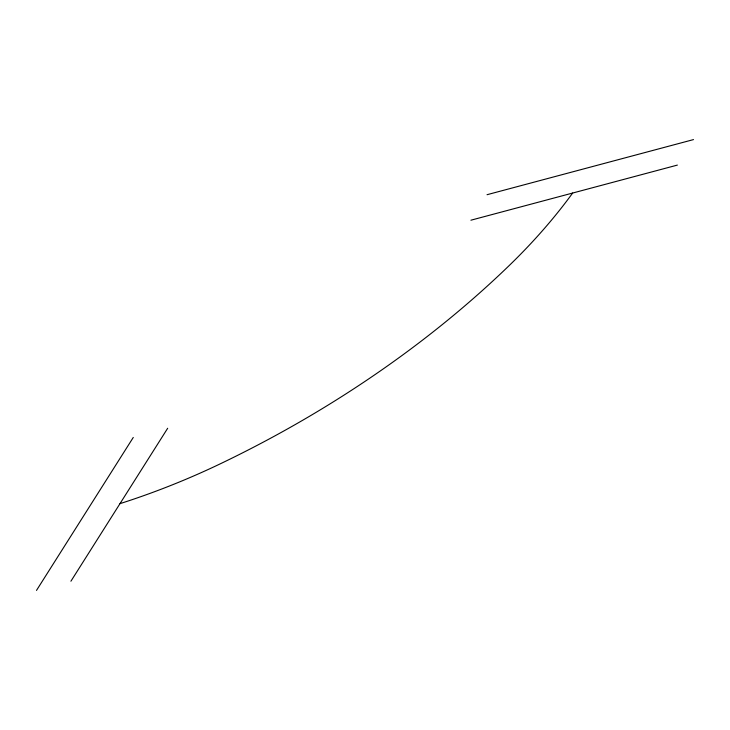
<?xml version="1.0" encoding="UTF-8"?>
<svg xmlns="http://www.w3.org/2000/svg" width="730" height="730" viewBox="0 0 730 730"><rect width="100%" height="100%" fill="white"/><g stroke="black" fill="none" stroke-linecap="round" stroke-linejoin="round"><path stroke-width="1.09" d="M36.5 590.406L133.271 437.452M70.91 581.217L167.681 428.264M487.038 194.709L693.5 139.594M470.914 220.204L677.376 165.089M119.994 503.645A507.003 325.215 -23.9 0 0 221.345 463.313A765.943 491.317 -23.9 0 0 508.326 266.395A507.003 325.215 -23.9 0 0 572.658 193.039"/></g></svg>
